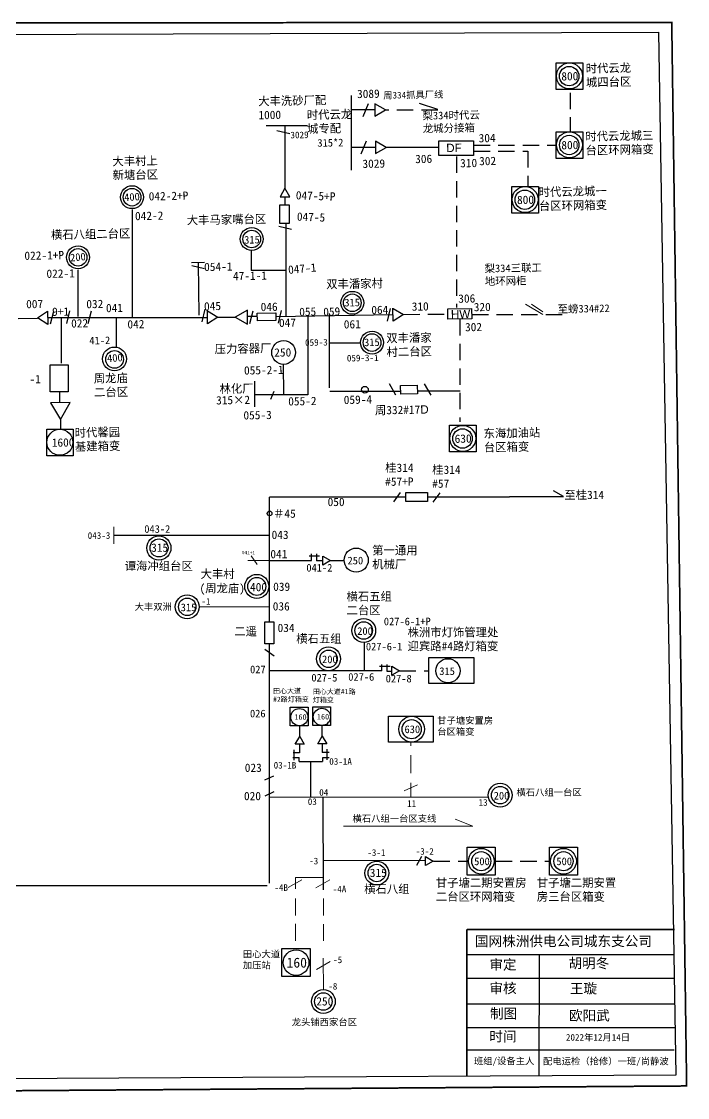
# Model space of a CAD drawing. Extents: x -136 to 317, y -103 to 220.
# Drawn here: x 117.3 to 317.5, y -103.2 to 220 of the extents above; entities that cross this region are included whole.
import ezdxf

# ---------------------------------------------------------------- set-up
doc = ezdxf.new("R2010")
doc.units = 0
doc.header["$LTSCALE"] = 0.774411
doc.linetypes.add('DASHED2', pattern=[9.525, 6.35, -3.175])
doc.layers.get('0').update_dxf_attribs({"linetype": 'CONTINUOUS'})
doc.layers.add('Layer2', color=1, linetype='CONTINUOUS')
doc.styles.add('SimSun_txtstyle_2.00_0_0', font='simsun.ttc', dxfattribs={"height": 2})
doc.styles.add('SimSun_txtstyle_2.30_0_0', font='', dxfattribs={"height": 2.3})
doc.styles.add('SimSun_txtstyle_2.50_0_0', font='', dxfattribs={"height": 2.5})
doc.styles.add('SimSun_txtstyle_200.00_0_0200', font='simsun.ttc', dxfattribs={"height": 200})
doc.styles.get("Standard").update_dxf_attribs({"font": '', "height": 2.5})
doc.styles.add('仿宋_txtstyle_1.00_0_0', font='simsun.ttc', dxfattribs={"height": 1})
doc.styles.add('仿宋_txtstyle_1.50_0_0', font='simsun.ttc', dxfattribs={"height": 1.5})
doc.styles.add('仿宋_txtstyle_2.00_0_0', font='simsun.ttc', dxfattribs={"height": 2})
doc.styles.add('仿宋_txtstyle_2.50_0_0', font='simsun.ttc', dxfattribs={"height": 2.5})
doc.styles.add('仿宋_txtstyle_200.00_0_0200', font='simfang.ttf', dxfattribs={"height": 200})
doc.styles.add('字体', font='simkai_0.ttf', dxfattribs={"height": 2.5})
doc.styles.add('宋体_txtstyle_1.50_0_0', font='SIMSUN.TTC', dxfattribs={"height": 1.5})
doc.styles.add('宋体_txtstyle_200.00_0_0200', font='SIMSUN.TTC', dxfattribs={"height": 200})
doc.styles.add('宋体_txtstyle_300.00_0_0300', font='SIMSUN.TTC', dxfattribs={"height": 300})
doc.styles.add('楷体_GB2312_txtstyle_2.00_0_0', font='SIMKAI.TTF', dxfattribs={"height": 2})
doc.styles.add('楷体_GB2312_txtstyle_200.00_0_0200', font='SIMKAI.TTF', dxfattribs={"height": 200})
doc.styles.add('楷体_GB2312_txtstyle_3.00_0_0', font='simkai_0.ttf', dxfattribs={"height": 3})
doc.styles.get('SimSun_txtstyle_2.30_0_0').set_extended_font_data('SimSun')
doc.styles.get('SimSun_txtstyle_2.50_0_0').set_extended_font_data('SimSun')
doc.styles.get('Standard').set_extended_font_data('SimSun')

msp = doc.modelspace()

# ---------------------------------------------------------------- linework, layer by layer
at = {"linetype": 'Continuous'}
for p, q in [((216.4, 197.83), (216.4, 175.37)), ((221.53, 195.32), (219.88, 191.44)), ((242.46, 193.57), (236.93, 195.41)), ((223.57, 193.48), (216.3, 193.48)), ((190.82, 188.78), (203.26, 188.78)), ((196.46, 188.78), (196.46, 169.95)), ((194.11, 187.33), (197.93, 186.38)), ((223.86, 182.25), (216.59, 182.25)), ((220.95, 184.09), (219.3, 180.21)), ((242.74, 182.2), (227.05, 182.2)), ((150.61, 163.58), (150.61, 131.12)), ((196.75, 159.24), (196.75, 131.41)), ((186.37, 151.23), (186.37, 145.24)), ((134.29, 145.45), (134.29, 131.4)), ((196.6, 145.29), (186.36, 145.29)), ((125.37, 131.14), (146.23, 131.14)), ((129.21, 130.95), (129.21, 117.44)), ((145.81, 131.03), (145.81, 122.32)), ((146.06, 131.1), (173.24, 131.1)), ((176.36, 131.27), (181.55, 131.27)), ((209.83, 132.33), (209.83, 109.98)), ((209.7, 123.54), (219.13, 123.54)), ((187.34, 111.96), (187.34, 104.24)), ((128.73, 108.74), (128.73, 105.59)), ((209.95, 109.03), (231.24, 109.03)), ((236.42, 109.09), (249.17, 109.09)), ((129.09, 100.47), (129.09, 97.38)), ((239.35, 77.3), (263.95, 77.3)), ((200.86, 8.39), (200.86, 5.18)), ((207.62, 8.46), (207.62, 5.25)), ((200.97, 0.37), (200.97, 2.81)), ((207.74, 0.44), (207.74, 2.88)), ((200.78, -2.29), (207.83, -2.29)), ((200.79, -2.23), (200.79, -1.08)), ((204.26, -12.73), (204.26, -2.34)), ((207.85, -2.31), (207.85, -1.16)), ((67.38, -39.49), (191.15, -39.49)), ((251.24, -60.23), (313.6, -60.23)), ((272.88, -60.24), (272.84, -96.75)), ((251.24, -67.33), (313.6, -67.33)), ((251.24, -75.09), (313.6, -75.09)), ((251.24, -82.19), (313.6, -82.19)), ((251.05, -88.9), (313.41, -88.9))]:
    msp.add_line(p, q, dxfattribs=at)
at = {"linetype": 'DASHED2'}
for p, q in [((282.2, 198.64), (282.2, 186.98)), ((242.45, 193.43), (226.76, 193.43)), ((253.2, 182.92), (277.8, 182.92)), ((253.21, 181.09), (269.46, 181.09)), ((269.46, 181.09), (269.46, 170.46)), ((248.05, 179.47), (248.05, 134.11)), ((249.09, 130.59), (249.09, 99.77)), ((252.72, 132.06), (280.29, 132.06)), ((259.85, -32.21), (275.99, -32.21))]:
    msp.add_line(p, q, dxfattribs=at)
at = {"color": 0, "linetype": 'Continuous'}
for p, q in [((196.58, 165.04), (196.54, 167.33)), ((194.63, 158.6), (198.45, 157.66)), ((172.32, 147.66), (168.37, 147.59)), ((168.48, 146.76), (172.31, 145.82)), ((170.76, 131.79), (170.49, 147.47)), ((122.1, 131.02), (125.18, 133.01)), ((125.18, 133.01), (125.25, 129.06)), ((126.08, 129.18), (127.03, 133)), ((130.95, 129.31), (131.89, 133.13)), ((137.4, 129.35), (138.35, 133.17)), ((172.42, 133.68), (171.48, 129.86)), ((173.27, 129.27), (173.2, 133.22)), ((173.24, 133.15), (176.35, 131.26)), ((185.95, 129.32), (186.9, 133.14)), ((194.57, 129.42), (195.51, 133.24)), ((228.13, 133.84), (227.18, 130.02)), ((229.03, 130.01), (228.96, 133.95)), ((228.99, 133.88), (232.11, 132)), ((116.29, 130.84), (122.11, 130.94)), ((125.25, 129.06), (122.1, 131.02)), ((176.35, 131.26), (173.27, 129.27)), ((185.27, 131.48), (188.22, 131.53)), ((193.8, 131.38), (228.99, 132)), ((203.37, 131.59), (203.4, 107.86)), ((232.11, 132), (229.03, 130.01)), ((196.14, 107.92), (196.08, 117.06)), ((227.83, 111.28), (229.76, 107.89)), ((238.38, 111.24), (240.31, 107.84)), ((203.4, 107.86), (187.38, 107.86)), ((193.21, 108.89), (192.13, 106.5)), ((231.15, 78.53), (229.12, 75.75)), ((243.05, 78.41), (240.9, 75.63)), ((191.83, 77.3), (232.91, 77.3)), ((145.07, 65.69), (191.89, 65.69)), ((203.79, 59.52), (206.91, 59.52)), ((204.48, 58.15), (204.48, 60.09)), ((205.96, 60.09), (205.96, 58.02)), ((220.43, 25.01), (220.43, 33.47)), ((190.48, 31.47), (193.26, 29.45)), ((224.95, 26.33), (228.07, 26.33)), ((225.64, 24.96), (225.64, 26.91)), ((227.12, 26.91), (227.12, 24.84)), ((227.12, 24.84), (228.6, 24.84)), ((198.92, 0.43), (200.86, 0.43)), ((199.26, -1.88), (199.26, 1.24)), ((209.74, 0.45), (207.67, 0.45)), ((209.17, -1.73), (209.17, 1.4)), ((198.86, -1.09), (200.8, -1.09)), ((207.8, -1.04), (209.74, -1.04)), ((193.1, -6.62), (190.32, -7.89)), ((193.19, -11.36), (190.41, -12.64)), ((191.92, -12.88), (257.71, -13)), ((207.86, -12.91), (208.01, -40.84)), ((208.01, -31.94), (238.53, -32.03)), ((237.57, -30.82), (236.05, -33.53))]:
    msp.add_line(p, q, dxfattribs=at)
at = {"color": 7, "linetype": 'Continuous', "lineweight": 0, "ltscale": 0.468424}
msp.add_line((273.96, 132.07), (268.78, 135.17), dxfattribs=at)
at = {"color": 18, "linetype": 'Continuous', "lineweight": 0, "ltscale": 1.517693, "true_color": 0x000000}
msp.add_line((270.59, 135.14), (273.96, 132.79), dxfattribs=at)
at = {"color": 0, "linetype": 'DASHED2'}
for p, q in [((232.1, 132.06), (245.62, 132.18)), ((230.96, 24.96), (239.74, 24.96)), ((241.15, -32.21), (251.28, -32.21))]:
    msp.add_line(p, q, dxfattribs=at)
at = {"color": 1, "linetype": 'Continuous'}
for p, q in [((280.24, 77.31), (277.18, 79.05)), ((263.96, 77.31), (280.24, 77.31))]:
    msp.add_line(p, q, dxfattribs=at)
at = {"color": 0}
for p, q in [((191.9, 39.67), (191.9, 77.18)), ((191.87, 58.11), (204.45, 58.11)), ((205.99, 58.1), (207.85, 58.11)), ((210.12, 58.11), (214.3, 58.11)), ((191.9, -21.06), (191.9, 32.98)), ((225.64, 24.94), (191.95, 24.94)), ((191.9, -38.86), (191.9, -20.83))]:
    msp.add_line(p, q, dxfattribs=at)
at = {"color": 7, "linetype": 'Continuous', "lineweight": 0, "ltscale": 0.844969}
msp.add_line((145.07, 68.28), (145.07, 63.1), dxfattribs=at)
at = {"color": 7, "linetype": 'Continuous', "lineweight": 0, "ltscale": 0.506981}
for p, q in [((186.36, 59.54), (188.13, 56.95)), ((191.87, 58.11), (185.39, 58.11))]:
    msp.add_line(p, q, dxfattribs=at)
at = {"color": 7, "linetype": 'Continuous', "lineweight": 0, "ltscale": 1.489799}
msp.add_line((191.9, 44.21), (170.87, 44.21), dxfattribs=at)
at = {"color": 7, "linetype": 'DASHED2', "lineweight": 0, "ltscale": 1.117939}
for p, q in [((234.35, -5.81), (234.35, 3.57)), ((201.59, -37.79), (197.45, -40.13)), ((209.96, -37.83), (205.83, -40.17)), ((210.07, -62.38), (205.94, -64.73))]:
    msp.add_line(p, q, dxfattribs=at)
at = {"color": 7, "linetype": 'Continuous', "lineweight": 0, "ltscale": 1.117939}
for p, q in [((236.36, -9.31), (232.34, -11.1)), ((234.35, -12.94), (234.35, -8.64))]:
    msp.add_line(p, q, dxfattribs=at)
at = {"color": 7, "linetype": 'Continuous', "lineweight": 0, "ltscale": 1.006646}
for p, q in [((214.13, -21.69), (252.98, -21.69)), ((252.98, -21.69), (247.65, -19.58))]:
    msp.add_line(p, q, dxfattribs=at)
at = {"color": 7, "linetype": 'Continuous', "lineweight": 0, "ltscale": 1.042621}
for p, q in [((207.99, -37.12), (199.71, -37.12)), ((199.71, -37.12), (199.71, -40.56))]:
    msp.add_line(p, q, dxfattribs=at)
at = {"color": 7, "linetype": 'DASHED2', "lineweight": 0, "ltscale": 1.035129}
for p, q in [((199.66, -43.42), (199.66, -58.34)), ((208.04, -43.46), (208.04, -58.38))]:
    msp.add_line(p, q, dxfattribs=at)
at = {"color": 7, "linetype": 'Continuous', "lineweight": 0, "ltscale": 0.575071}
msp.add_line((208.01, -61.31), (208.04, -70.8), dxfattribs=at)
at = {"linetype": 'Continuous', "const_width": 0.5}
msp.add_lwpolyline([(-132.91, 219.43), (312.73, 219.8), (317.21, -99.74), (-135.97, -102.95)], close=True, dxfattribs=at)
at = {"linetype": 'Continuous'}
for points in [[(-128.86, 215.38), (308.8, 216.85), (314, -96.53), (-132.36, -98.94)], [(278.02, 207.62), (285.98, 207.62), (285.98, 199.6), (278.02, 199.6)], [(226.67, 193.48), (223.47, 195.33), (223.47, 191.64)], [(278.02, 186.94), (285.98, 186.94), (285.98, 178.92), (278.02, 178.92)], [(226.96, 182.25), (223.76, 184.09), (223.76, 180.4)], [(242.73, 184.2), (253.16, 184.2), (253.16, 179.75), (242.73, 179.75)], [(264.69, 170.49), (272.65, 170.49), (272.65, 162.47), (264.69, 162.47)], [(194.96, 164.99), (197.81, 164.99), (197.81, 159.38), (194.96, 159.38)], [(181.53, 131.21), (185.23, 129.08), (185.23, 133.35)], [(125.97, 116.95), (131.31, 116.95), (131.31, 108.77), (125.97, 108.77)], [(131.92, 105.6), (126.07, 105.53), (129.06, 100.5)], [(124.9, 97.57), (132.86, 97.57), (132.86, 89.55), (124.9, 89.55)], [(245.95, 98.75), (253.92, 98.75), (253.92, 90.73), (245.95, 90.73)], [(239.76, 29), (253.22, 29), (253.22, 21.2), (239.76, 21.2)], [(227.57, 11.35), (241.03, 11.35), (241.03, 3.55), (227.57, 3.55)], [(251.24, -27.97), (259.71, -27.97), (259.71, -36.43), (251.24, -36.43)], [(275.95, -27.97), (284.41, -27.97), (284.41, -36.43), (275.95, -36.43)], [(195.6, -58.43), (204.06, -58.43), (204.06, -66.89), (195.6, -66.89)]]:
    msp.add_lwpolyline(points, close=True, dxfattribs=at)
at = {"color": 0, "linetype": 'Continuous'}
for points in [[(196.47, 169.94), (195.05, 167.37), (197.99, 167.42)], [(245.46, 130.6), (245.41, 133.73), (252.59, 133.86), (252.65, 130.72)], [(188.24, 130.17), (188.2, 132.43), (193.73, 132.53), (193.77, 130.27)], [(231.31, 108.07), (231.27, 110.72), (236.25, 110.81), (236.3, 108.16)], [(198.07, 14.08), (203.43, 14.08), (203.43, 8.45), (198.07, 8.45)], [(204.83, 14.16), (210.19, 14.16), (210.19, 8.52), (204.83, 8.52)]]:
    msp.add_lwpolyline(points, close=True, dxfattribs=at)
at = {"color": 0}
for points in [[(232.8, 78.55), (239.35, 78.55), (239.35, 75.89), (232.8, 75.89)], [(210.16, 58.09), (207.85, 56.76), (207.85, 59.42)], [(190.46, 33.12), (190.46, 39.68), (193.12, 39.68), (193.12, 33.12)], [(230.9, 25.02), (228.6, 23.69), (228.6, 26.35)], [(200.95, 5.24), (202.28, 2.94), (199.62, 2.94)], [(207.71, 5.32), (209.04, 3.01), (206.38, 3.01)], [(241.07, -32.16), (238.77, -33.49), (238.77, -30.84)]]:
    msp.add_lwpolyline(points, close=True, dxfattribs=at)
at = {"linetype": 'Continuous', "const_width": 0.5}
for points in [[(251.2, -52.73), (251.15, -96.87)], [(251.24, -52.73), (313.6, -52.73)]]:
    msp.add_lwpolyline(points, dxfattribs=at)
at = {"linetype": 'Continuous'}
for centre, radius in [((281.99, 203.69), 3.91), ((281.91, 203.64), 2.92), ((281.99, 183.01), 3.91), ((281.92, 182.96), 2.92), ((268.66, 166.55), 3.91), ((268.59, 166.51), 2.92), ((128.87, 93.63), 3.91), ((249.93, 94.81), 3.91), ((249.85, 94.77), 2.92), ((245.48, 25), 3.63), ((234.57, 7.45), 3.86), ((234.57, 7.45), 2.88), ((255.49, -32.23), 3.86), ((280.2, -32.23), 3.86), ((255.49, -32.23), 2.88), ((280.2, -32.23), 2.88), ((199.85, -62.69), 3.86)]:
    msp.add_circle(centre, radius, dxfattribs=at)
at = {"color": 0}
for centre, radius in [((150.56, 167.27), 3.44), ((150.56, 167.27), 2.65), ((186.52, 154.71), 3.44), ((186.52, 154.71), 2.65), ((134.33, 149.2), 3.44), ((134.33, 149.2), 2.65), ((216.73, 135.54), 3.44), ((216.73, 135.54), 2.65), ((222.67, 123.59), 3.44), ((222.67, 123.59), 2.65), ((145.3, 118.55), 2.65)]:
    msp.add_circle(centre, radius, dxfattribs=at)
at = {"color": 0, "linetype": 'Continuous'}
for centre, radius in [((196.11, 120.63), 3.58), ((145.28, 118.67), 3.58), ((220.54, 109.44), 0.998), ((191.88, 72.26), 0.692), ((158.61, 61.88), 3.63), ((158.66, 61.92), 2.71), ((217.91, 58.23), 3.63), ((188.05, 50.33), 3.63), ((188.05, 50.33), 2.71), ((167.14, 44.21), 3.58), ((167.14, 44.21), 2.63), ((220.17, 37.09), 3.58), ((220.17, 37.09), 2.63), ((209.61, 28.59), 3.58), ((209.61, 28.59), 2.63), ((200.83, 11.07), 2.59), ((207.59, 11.14), 2.59), ((261.19, -12.37), 3.58), ((261.19, -12.37), 2.63), ((224.09, -35.78), 3.58), ((224.09, -35.78), 2.63), ((208.04, -74.38), 3.58), ((208.04, -74.38), 2.63)]:
    msp.add_circle(centre, radius, dxfattribs=at)

# ---------------------------------------------------------------- texts
at = {"color": 0, "char_height": 2.5, "attachment_point": 1, "rotation": 1.0096}
for s, insert, width, style in [('时代云龙城四台区', (286.86, 207.18), 15.2629, '字体'), ('大丰洗砂厂配\\P1000', (188.44, 197.34), 21.2004, '字体'), ('时代云龙城专配', (203.04, 193.23), 16.1817, '字体'), ('时代云龙城三台区环网箱变', (286.73, 186.75), 21.6274, '字体'), ('大丰村上新塘台区', (144.63, 179.28), 14.5743, '字体'), ('时代云龙城一台区环网箱变', (272.71, 170.04), 21.6274, '字体'), ('大丰马家嘴台区', (166.97, 161.6), 25.4742, '字体'), ('横石八组二台区', (126.16, 157.22), 25.4742, '字体'), ('054-1', (172.19, 147.57), 10.6333, 'SimSun_txtstyle_2.50_0_0'), ('双丰潘家村', (208.87, 142.36), 21.8857, '字体'), ('双丰潘家\\P村二台区', (226.92, 126.15), 18.554, '字体'), ('压力容器厂', (175.37, 122.89), 26.0917, '字体'), ('周龙庙二台区', (139.04, 114.05), 12.9976, '字体'), ('林化厂', (176.81, 110.92), 12.9976, '字体'), ('周332#17{\\fArial|b0|i0|c0|p32;D}', (223.52, 104.49), 37.2917, '字体'), ('时代馨园基建箱变', (133.29, 97.76), 16.571, '字体'), ('东海加油站台区箱变', (256.16, 97.53), 17.5382, '字体')]:
    msp.add_mtext(s, dxfattribs=dict(at, insert=insert, width=width, style=style))
at = {"color": 0, "attachment_point": 1}
for s, insert, char_height, width, rotation in [('800', (279.53, 204.83), 2.5, 4.8377, 1.0096), ('{\\C256;3089}', (218.15, 199.53), 2.5, 7.7644, 1.0096), ('315*2', (206.23, 184.72), 2.3, 16.116, 1.0096), ('{\\C256;304}', (254.67, 186.24), 2.5, 7.7644, 1.0096), ('800', (279.53, 184.15), 2.5, 4.8377, 1.0096), ('{\\C256;3029}', (219.77, 178.55), 2.5, 7.7644, 1.0096), ('{\\C256;306}', (235.61, 179.99), 2.5, 7.7644, 1.0096), ('{\\C256;310}', (249.13, 178.74), 2.5, 7.7644, 1.0096), ('{\\C256;302}', (254.83, 179.36), 2.5, 7.7644, 1.0096), ('{\\C256;042-2+P}', (155.54, 168.79), 2.5, 7.7644, 1.0096), ('{\\C256;047-5+P}', (199.82, 169.13), 2.5, 10.6333, 357.9102), ('800', (266.21, 167.69), 2.5, 4.8377, 1.0096), ('{\\C256;042-2}', (151.42, 162.86), 2.5, 7.7644, 1.0096), ('{\\C256;047-5}', (200.14, 162.72), 2.5, 10.6333, 357.9102), ('{\\C256;047-1}', (197.34, 146.69), 2.5, 10.9117, 5.1692), ('梨334三联工地环网柜', (256.46, 146.98), 2.3, 18.6372, 1.0096), ('{\\C256;47-1-1}', (180.86, 144.82), 2.5, 10.6333, 1.0096), ('{\\C256;007}', (118.71, 136.39), 2.5, 7.7644, 1.0096), ('{\\C256;032}', (136.78, 136.4), 2.5, 7.7644, 1.0096), ('{\\C256;045}', (172.14, 135.69), 2.5, 7.7644, 2.2227), ('{\\C256;306}', (248.56, 138.04), 2.5, 7.7644, 1.0096), ('{\\C256;041}', (142.69, 135.2), 2.5, 7.7644, 1.0096), ('{\\C256;046}', (189.17, 135.55), 2.5, 7.7644, 1.0096), ('{\\C256;064}', (222.43, 134.62), 2.5, 7.7644, 1.0096), ('{\\C256;310}', (234.57, 135.66), 2.5, 7.7644, 1.0096), ('{\\C256;320}', (253.22, 135.49), 2.5, 7.7644, 1.0096), ('022', (132.23, 130.59), 2.5, 7.7644, 1.0096), ('{\\C256;042}', (149.15, 130.32), 2.5, 7.7644, 1.0096), ('{\\C256;047}', (194.68, 130.76), 2.5, 10.6333, 1.0096), ('{\\C256;061}', (214.16, 130.31), 2.5, 7.7644, 1.0096), ('{\\C256;302}', (250.59, 129.47), 2.5, 7.7644, 1.0096), ('{\\C256;41-2}', (137.7, 125.33), 2.3, 16.116, 1.0096), ('1600', (126.42, 94.77), 2.5, 4.8377, 1.0096), ('630', (247.47, 95.95), 2.5, 4.8377, 1.0096)]:
    msp.add_mtext(s, dxfattribs=dict(at, insert=insert, char_height=char_height, width=width, rotation=rotation))
at = {"insert": (226.02, 198.85), "char_height": 2, "width": 20.8944, "attachment_point": 1, "rotation": 1.0096}
msp.add_mtext('周334抓具厂线', dxfattribs=at)
at = {"color": 7, "char_height": 2.3, "attachment_point": 1, "rotation": 1.0096}
for s, insert, width in [('梨334时代云龙城分接箱', (237.81, 192.88), 18.1986), ('至螃334#22', (278.4, 134.8), 18.6372)]:
    msp.add_mtext(s, dxfattribs=dict(at, insert=insert, width=width))
at = {"color": 7, "insert": (198.14, 186.93), "char_height": 2, "width": 8.5067, "attachment_point": 1, "rotation": 1.0096, "style": 'SimSun_txtstyle_2.50_0_0'}
msp.add_mtext('3029', dxfattribs=at)
at = {"color": 0, "linetype": 'Continuous', "attachment_point": 1}
for s, insert, char_height, width, rotation in [('{\\fArial|b0|i0|c0|p32;DF}', (244.94, 183.31), 2.5, 3.0441, 1.0096), ('{\\C256;022-1+P}', (118.19, 150.93), 2.5, 5.6554, 1.0096), ('{\\C256;022-1}', (124.82, 145.52), 2.5, 5.6554, 1.0096), ('{\\C256;055}', (200.74, 134.04), 2.5, 5.6554, 2.0192), ('{\\C256;059}', (207.96, 134.07), 2.5, 5.6554, 2.0192), ('{\\fArial|b0|i0|c0|p32;HW}', (246.34, 133.35), 2.5, 3.0441, 1.0096), ('{\\C256;059-3}', (202.53, 124.59), 2, 5.6554, 1.0096), ('250', (193.27, 121.86), 2.5, 5.6554, 0.5549), ('{\\C256;059-3-1}', (215.09, 119.9), 2, 5.6554, 1.0096), ('{\\C256;055-2-1}', (184.18, 116.47), 2.5, 5.6554, 1.0096), ('{\\C256;-1}', (119.69, 113.82), 2.5, 5.6554, 1.0096), ('315×2', (175.79, 107.49), 2.5, 19.1319, 1.0096), ('{\\C256;055-2}', (197.46, 107.18), 2.5, 5.6554, 1.0096), ('{\\C256;059-4}', (214.15, 107.63), 2.5, 12.7059, 1.0096), ('{\\C256;055-3}', (184.01, 102.98), 2.5, 5.6554, 1.0096)]:
    msp.add_mtext(s, dxfattribs=dict(at, insert=insert, char_height=char_height, width=width, rotation=rotation))
at = {"linetype": 'Continuous', "insert": (126.53, 134.1), "char_height": 2.5, "width": 5.6554, "attachment_point": 1, "rotation": 1.0096}
msp.add_mtext('9+1', dxfattribs=at)
at = {"color": 7, "attachment_point": 1}
for s, insert, char_height, width, style in [('桂314 #57+P', (226.62, 87.24), 2.5, 12.3843, '仿宋_txtstyle_2.50_0_0'), ('桂314 #57', (240.76, 86.64), 2.5, 8.8141, '仿宋_txtstyle_2.50_0_0'), ('＃45', (192.94, 73.46), 2.5, 20.6661, 'SimSun_txtstyle_2.50_0_0'), ('041+1', (183.58, 61.01), 1, 4.8377, '仿宋_txtstyle_1.00_0_0'), ('315', (165.18, 45.19), 2.3, 4.8377, 'SimSun_txtstyle_2.30_0_0'), ('田心大道^M^J#2路灯箱变', (192.92, 19.69), 1.5, 13.699, '仿宋_txtstyle_1.50_0_0'), ('田心大道#1路灯箱变', (204.88, 19.5), 1.5, 13.699, '宋体_txtstyle_1.50_0_0'), ('03-1B', (193.11, -2.39), 2, 10.4924, 'SimSun_txtstyle_2.00_0_0'), ('03-1A', (209.81, -1.25), 2, 10.4924, 'SimSun_txtstyle_2.00_0_0'), ('{\\fSimSun|b0|i0|c134|p2;横石八组一台区}', (266.06, -10.53), 2, 27.1365, '楷体_GB2312_txtstyle_2.00_0_0'), ('03', (203.37, -13.32), 2, 10.4924, 'SimSun_txtstyle_2.00_0_0'), ('11', (233.21, -13.9), 2, 13.0161, 'SimSun_txtstyle_2.00_0_0'), ('250', (205.93, -73.06), 2.5, 5.2462, 'SimSun_txtstyle_2.50_0_0')]:
    msp.add_mtext(s, dxfattribs=dict(at, insert=insert, char_height=char_height, width=width, style=style))
at = {"color": 1, "linetype": 'Continuous', "insert": (280.47, 79.09), "char_height": 2.5, "width": 14.1802, "attachment_point": 1}
msp.add_mtext('至桂314', dxfattribs=at)
at = {"color": 0, "attachment_point": 1}
for s, insert, char_height, width in [('{\\C256;050}', (209.32, 76.98), 2.5, 5.1775), ('{\\C256;043-2}', (154.23, 68.74), 2.3, 4.8377), ('{\\C256;043}', (192.48, 67.09), 2.5, 5.1775), ('{\\C256;041}', (192.13, 61.3), 2.5, 5.1775), ('250', (215.31, 59.26), 2.3, 4.8377), ('{\\C256;041-2}', (202.93, 57.09), 2.3, 4.8377), ('{\\C256;027-6-1+P}', (226.21, 40.97), 2.3, 4.8377), ('200', (218.21, 38.07), 2.3, 4.8377), ('{\\C256;027-6-1}', (220.83, 33.42), 2.3, 4.8377), ('200', (207.65, 29.58), 2.3, 4.8377), ('{\\C256;027}', (186.01, 26.55), 2.3, 4.8377), ('{\\C256;027-5}', (204.44, 24.07), 2.3, 4.8377), ('{\\C256;027-6}', (215.52, 24.3), 2.3, 4.8377), ('{\\C256;027-8}', (226.77, 23.8), 2.3, 4.8377), ('{\\C256;026}', (185.99, 13.3), 2.3, 4.8377), ('160', (199.34, 11.92), 1.64, 3.4492), ('160', (206.11, 12), 1.64, 3.4492), ('{\\C256;023}', (184.43, -2.89), 2.5, 10.4924), ('{\\C256;020}', (184.19, -11.39), 2.5, 10.4924), ('200', (259.23, -11.38), 2.3, 4.8377), ('315', (221.99, -34.46), 2.5, 5.2462)]:
    msp.add_mtext(s, dxfattribs=dict(at, insert=insert, char_height=char_height, width=width))
at = {"color": 7, "linetype": 'Continuous', "lineweight": 0, "ltscale": 0.469427, "insert": (137.23, 66.63), "char_height": 2, "attachment_point": 1, "style": '仿宋_txtstyle_200.00_0_0200'}
msp.add_mtext('043-3', dxfattribs=at)
at = {"color": 0, "linetype": 'Continuous', "char_height": 2.5, "attachment_point": 1}
for s, insert, width in [('315', (156.3, 63.23), 4.2771), ('谭海冲组台区', (148.35, 57.73), 22.2933), ('400', (186.01, 51.39), 4.2771), ('{\\C256;039}', (192.96, 51.5), 6.4156), ('{\\C256;034}', (194.29, 39.13), 6.4156)]:
    msp.add_mtext(s, dxfattribs=dict(at, insert=insert, width=width))
at = {"color": 0, "char_height": 2.5, "attachment_point": 1, "style": '字体'}
for s, insert, width in [('第一通用\\P机械厂', (222.72, 62.42), 21.7802), ('{\\fSimSun|b0|i0|c134|p2;横石五组二台区}', (215, 48.56), 16.4292), ('{\\fSimSun|b0|i0|c134|p2;二遥}', (181.27, 38.08), 16.4292), ('横石五组', (199.88, 35.88), 16.4292), ('{\\fSimSun|b0|i0|c134|p2;株洲市灯饰管理处迎宾路#4路灯箱变}', (233.35, 37.8), 29.6578), ('{\\fSimSun|b0|i0|c134|p2;甘子塘二期安置房二台区环网箱变}', (241.84, -37.44), 29.6578), ('横石八组', (220.31, -39.31), 17.6273)]:
    msp.add_mtext(s, dxfattribs=dict(at, insert=insert, width=width))
at = {"color": 0, "linetype": 'Continuous', "char_height": 2.5, "width": 28.8865, "attachment_point": 1, "style": '字体'}
for s, insert in [('大丰村 ', (171.14, 55.31)), ('(周龙庙)', (170.83, 51.01))]:
    msp.add_mtext(s, dxfattribs=dict(at, insert=insert))
at = {"color": 7, "linetype": 'Continuous', "lineweight": 0, "ltscale": 1.489799, "char_height": 2, "attachment_point": 1}
for s, insert, style in [('大丰双洲', (151.33, 45.23), '宋体_txtstyle_200.00_0_0200'), ('-1', (171.42, 46.85), 'SimSun_txtstyle_200.00_0_0200')]:
    msp.add_mtext(s, dxfattribs=dict(at, insert=insert, style=style))
at = {"color": 7, "linetype": 'Continuous', "attachment_point": 1}
for s, insert, char_height, width, style in [('{\\C256;036}', (192.84, 45.61), 2.5, 6.4156, 'SimSun_txtstyle_2.50_0_0'), ('王璇', (282.12, -68.94), 3, 33.0539, '楷体_GB2312_txtstyle_3.00_0_0')]:
    msp.add_mtext(s, dxfattribs=dict(at, insert=insert, char_height=char_height, width=width, style=style))
at = {"char_height": 2.3, "width": 4.8377, "attachment_point": 1}
for s, insert in [('315', (242.88, 26.03)), ('630', (232.43, 8.57)), ('500', (253.35, -31.11)), ('500', (278.06, -31.11))]:
    msp.add_mtext(s, dxfattribs=dict(at, insert=insert))
at = {"attachment_point": 1}
for s, insert, char_height, width, style in [('{\\fSimSun|b0|i0|c134|p2;甘子塘安置房台区箱变}', (242.27, 11.06), 2, 19.4928, '楷体_GB2312_txtstyle_2.00_0_0'), ('{\\fSimSun|b0|i0|c134|p2;甘子塘二期安置房三台区箱变}', (272.17, -37.44), 2.5, 27.0004, '字体')]:
    msp.add_mtext(s, dxfattribs=dict(at, insert=insert, char_height=char_height, width=width, style=style))
at = {"color": 7, "linetype": 'Continuous', "lineweight": 0, "ltscale": 0.670763, "insert": (206.8, -10.56), "char_height": 2, "attachment_point": 1, "style": '仿宋_txtstyle_200.00_0_0200'}
msp.add_mtext('04', dxfattribs=at)
at = {"color": 7, "linetype": 'DASHED2', "lineweight": 0, "ltscale": 1.117939, "char_height": 2, "attachment_point": 1}
for s, insert, style in [('13', (254.69, -13.56), '楷体_GB2312_txtstyle_200.00_0_0200'), ('-3-1', (221.26, -28.63), '仿宋_txtstyle_2.00_0_0'), ('-3-2', (235.79, -28.26), '仿宋_txtstyle_2.00_0_0'), ('-3', (203.79, -31.17), '仿宋_txtstyle_2.00_0_0'), ('-4B', (193.33, -39.14), '仿宋_txtstyle_2.00_0_0'), ('-4A', (210.86, -39.59), '仿宋_txtstyle_2.00_0_0'), ('-5', (210.98, -60.84), '仿宋_txtstyle_2.00_0_0'), ('-8', (209.52, -68.8), '仿宋_txtstyle_2.00_0_0')]:
    msp.add_mtext(s, dxfattribs=dict(at, insert=insert, style=style))
at = {"color": 4, "linetype": 'Continuous', "lineweight": 0, "ltscale": 1.006646, "true_color": 0x00ffff, "insert": (216.8, -18.4), "char_height": 2, "attachment_point": 1, "style": '仿宋_txtstyle_200.00_0_0200'}
msp.add_mtext('横石八组一台区支线', dxfattribs=at)
at = {"linetype": 'Continuous', "char_height": 3, "attachment_point": 1}
for s, insert, width, style in [('{\\fSimSun|b0|i0|c134|p2;国网株洲供电公司城东支公司}', (253.59, -54.73), 82.0179, '楷体_GB2312_txtstyle_3.00_0_0'), ('审定', (257.93, -61.79), 23.4615, '字体'), ('胡明冬', (281.7, -61.34), 23.4615, '楷体_GB2312_txtstyle_3.00_0_0'), ('审核', (257.93, -68.86), 23.4615, '字体'), ('制图', (258.1, -76.48), 23.4615, '字体'), ('欧阳武', (281.84, -77.07), 51.4444, '楷体_GB2312_txtstyle_3.00_0_0'), ('时间', (257.93, -83.36), 23.4615, '字体')]:
    msp.add_mtext(s, dxfattribs=dict(at, insert=insert, width=width, style=style))
at = {"color": 7, "linetype": 'Continuous', "lineweight": 0, "ltscale": 1.042621, "attachment_point": 1}
for s, insert, char_height, style in [('田心大道^M^J加压站', (183.85, -59.13), 2, '仿宋_txtstyle_2.00_0_0'), ('160', (196.99, -61.19), 3, '宋体_txtstyle_300.00_0_0300')]:
    msp.add_mtext(s, dxfattribs=dict(at, insert=insert, char_height=char_height, style=style))
at = {"color": 7, "linetype": 'Continuous', "lineweight": 0, "ltscale": 1.597421, "insert": (198.54, -79.55), "char_height": 2, "attachment_point": 1, "style": '仿宋_txtstyle_200.00_0_0200'}
msp.add_mtext('龙头铺西家台区', dxfattribs=at)
at = {"color": 7, "linetype": 'Continuous', "lineweight": 0, "ltscale": 1.249412, "insert": (280.94, -84.13), "char_height": 2, "attachment_point": 1, "style": '仿宋_txtstyle_2.00_0_0'}
msp.add_mtext('2022年12月14日', dxfattribs=at)
at = {"color": 7, "linetype": 'Continuous', "lineweight": 0, "ltscale": 0.625017, "char_height": 2, "attachment_point": 1, "style": '仿宋_txtstyle_2.00_0_0'}
for s, insert in [('班组/设备主人', (253.28, -91.24)), ('配电运检（抢修）一班/尚静波', (274.05, -91.3))]:
    msp.add_mtext(s, dxfattribs=dict(at, insert=insert))
at = {"layer": 'Layer2', "color": 0, "linetype": 'Continuous'}
for s, rotation, p in [('400', 3.8417, (148.26, 166.05)), ('315', 1.2139, (184.27, 153.3)), ('200', 5.2474, (132.05, 147.93)), ('315', 1.0096, (214.36, 134.44)), ('315', 1.0096, (220.3, 122.5)), ('400', 3.8417, (143.12, 117.69))]:
    msp.add_text(s, height=2.3, rotation=rotation, dxfattribs=at).set_placement(p)

doc.saveas('drawing.dxf')
